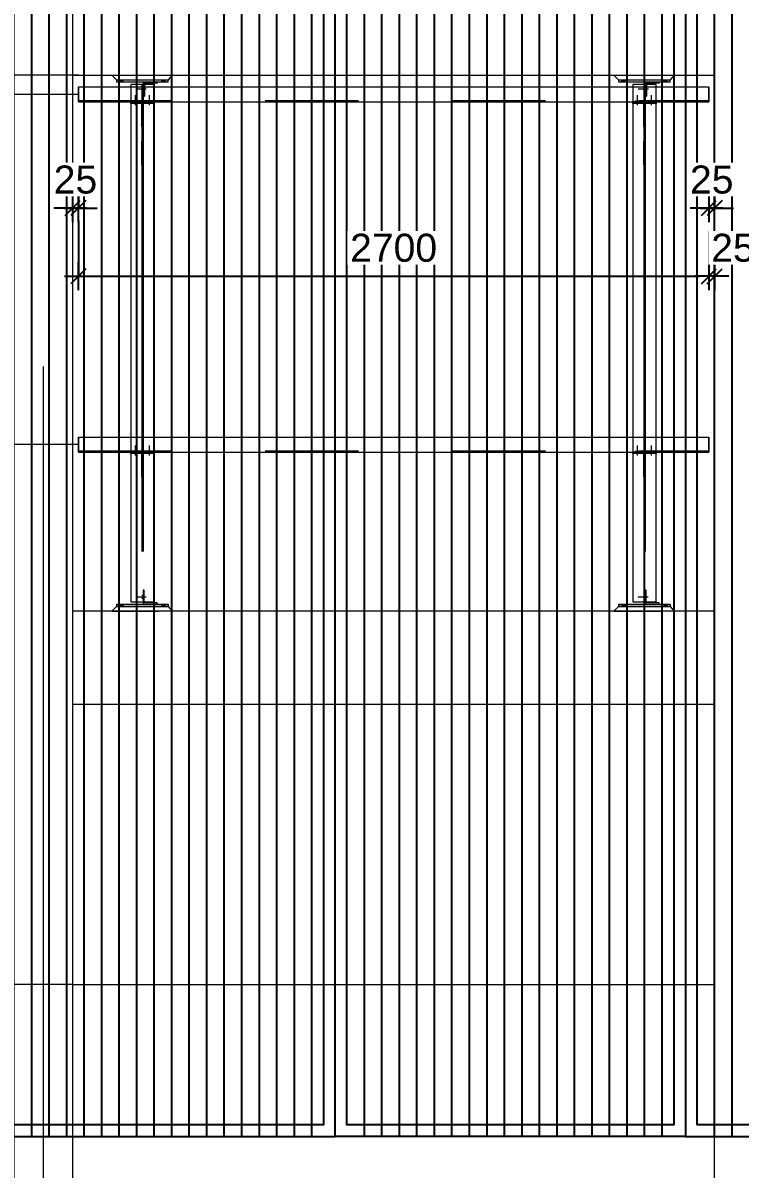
# Model space of a CAD drawing. Header units: millimetres. Extents: x 652937 to 1670132, y 1473552 to 2851037.
# Drawn here: x 663583.032 to 663586.103, y 1524558.998 to 1524563.907 of the extents above; entities that cross this region are included whole.
import ezdxf

# ---------------------------------------------------------------- set-up
doc = ezdxf.new("R2010")
doc.units = ezdxf.units.MM
for name, pattern in [('Grid Line', [22.225, 12.7, -3.175, 3.175, -3.175]), ('HIDDEN', [0.375, 0.25, -0.125]), ('XKITLINE00', [0]), ('XKITLINE02', [4, 2, -2])]:
    doc.linetypes.add(name, pattern=pattern)
doc.layers.get('Defpoints').update_dxf_attribs({"color": 255})
doc.layers.add('000 - 0_HIDE_OBJ_FRAMING_DEF_SUB', color=1, linetype='Continuous', plot=False)
for name, color, linetype, lineweight in [('A-230-M_FLOOR', 2, 'Continuous', 25), ('Bolt', 7, 'Continuous', 0), ('Part', 2, 'Continuous', 0), ('Z-030-M_GRID', 1, 'Continuous', 9)]:
    doc.layers.add(name, color=color, linetype=linetype, lineweight=lineweight)
doc.layers.add('S-DIM', color=7, linetype='Continuous')
doc.styles.add('Arial', font='arial.ttf')
doc.dimstyles.new('Dim 40 - End', dxfattribs={"dimscale": 0.04, "dimtxt": 3, "dimasz": 1, "dimexe": 0, "dimexo": 2.5, "dimgap": 1.5, "dimtad": 1, "dimdec": 0, "dimlfac": 1000, "dimzin": 1, "dimdsep": 46, "dimtxsty": 'Arial', "dimblk": 'END', "dimcen": 0.09, "dimclrd": 1, "dimclre": 49, "dimclrt": 3, "dimadec": 0, "dimazin": 0, "dimtfac": 1, "dimtdec": 0, "dimtix": 1, "dimtofl": 0, "dimtmove": 2, "dimatfit": 3, "dimfxl": 1, "dimtfill": 1, "dimtfillclr": 256, "dimtolj": 1, "dimtzin": 0, "dimarcsym": 0})

# ---------------------------------------------------------------- blocks, each defined once
blk = doc.blocks.new('GM_Louver Grill Vertical Z1 - Z Profile-V141-ENT 3 ELE-4 Sheet')
at = {"layer": '000 - 0_HIDE_OBJ_FRAMING_DEF_SUB'}
blk.add_line((187463.5, 105550), (187463.5, 114870), dxfattribs=at)
blk = doc.blocks.new('E4')
at = {"layer": '000 - 0_HIDE_OBJ_FRAMING_DEF_SUB'}
for points in [[(-1566166.2, 114870), (-1567666.2, 114870), (-1567666.2, 105550), (-1566166.2, 105550)], [(-1566166.2, 114870), (-1564666.2, 114870), (-1564666.2, 105550), (-1566166.2, 105550)], [(-1563166.2, 114870), (-1564666.2, 114870), (-1564666.2, 105550), (-1563166.2, 105550)], [(-1567616.2, 114820), (-1566216.2, 114820), (-1566216.2, 105600), (-1567616.2, 105600)], [(-1566116.2, 114820), (-1564716.2, 114820), (-1564716.2, 105600), (-1566116.2, 105600)], [(-1564616.2, 114820), (-1563216.2, 114820), (-1563216.2, 105600), (-1564616.2, 105600)]]:
    blk.add_lwpolyline(points, close=True, dxfattribs=at)
at = {"layer": '000 - 0_HIDE_OBJ_FRAMING_DEF_SUB', "color": 8}
for p in [(-1754929.7, 0), (-1754854.7, 0), (-1754779.7, 0), (-1754704.7, 0), (-1754629.7, 0), (-1754554.7, 0), (-1754479.7, 0), (-1754404.7, 0), (-1754329.7, 0), (-1754254.7, 0), (-1754179.7, 0), (-1754104.7, 0), (-1754029.7, 0), (-1753954.7, 0), (-1753879.7, 0), (-1753804.7, 0), (-1753729.7, 0), (-1753504.7, 0), (-1753429.7, 0), (-1753354.7, 0), (-1753279.7, 0), (-1753204.7, 0), (-1753129.7, 0), (-1753054.7, 0), (-1752979.7, 0), (-1752904.7, 0), (-1752829.7, 0), (-1752754.7, 0), (-1752679.7, 0), (-1752604.7, 0), (-1752529.7, 0), (-1752454.7, 0), (-1752379.7, 0), (-1752304.7, 0), (-1752229.7, 0), (-1752004.7, 0), (-1751929.7, 0)]:
    blk.add_blockref('GM_Louver Grill Vertical Z1 - Z Profile-V141-ENT 3 ELE-4 Sheet', p, dxfattribs=at)
blk = doc.blocks.new('*A3459102')
at = {"layer": 'Part', "linetype": 'XKITLINE00', "lineweight": 0}
for p, q in [((616.947211, 135.830227), (616.947209, 135.830227)), ((616.947209, 135.830227), (619.147209, 135.830227)), ((616.947209, 135.730227), (616.947209, 135.830227)), ((616.947211, 135.730227), (616.947209, 135.730227)), ((616.947209, 135.730227), (619.147209, 135.730227)), ((619.147211, 135.830227), (619.147209, 135.830227)), ((619.147209, 135.730227), (619.147209, 135.830227)), ((619.147211, 135.730227), (619.147209, 135.730227))]:
    blk.add_line(p, q, dxfattribs=at)
at = {"layer": 'Part', "linetype": 'XKITLINE02', "lineweight": 0}
for p, q in [((616.947211, 135.830227), (616.947211, 135.730227)), ((619.147209, 135.830227), (619.147211, 135.830227)), ((619.147209, 135.730227), (619.147211, 135.730227)), ((619.147211, 135.830227), (619.147211, 135.730227))]:
    blk.add_line(p, q, dxfattribs=at)
blk = doc.blocks.new('*A3460103')
at = {"layer": 'Part', "linetype": 'XKITLINE02', "lineweight": 0}
for p, q in [((618.12721, 136.430227), (618.077209, 136.430227)), ((618.077209, 136.430227), (618.077209, 135.930227)), ((618.127209, 135.930227), (618.127209, 136.430227)), ((618.077209, 135.830227), (618.67721, 135.830227)), ((618.67721, 135.830227), (618.67721, 135.880227))]:
    blk.add_line(p, q, dxfattribs=at)
at = {"layer": 'Part', "linetype": 'XKITLINE00', "lineweight": 0}
for p, q in [((618.077209, 135.930227), (618.077209, 135.830227)), ((618.127209, 135.930227), (618.127209, 135.880227)), ((618.677209, 135.880227), (618.127209, 135.880227)), ((618.677209, 135.830227), (618.677209, 135.880227))]:
    blk.add_line(p, q, dxfattribs=at)
blk = doc.blocks.new('*A3461104')
at = {"layer": 'Part', "linetype": 'XKITLINE00', "lineweight": 0}
for p, q in [((616.747209, 135.530227), (616.947209, 135.730227)), ((616.947209, 135.730227), (616.947211, 135.730227)), ((619.177211, 135.730227), (616.947209, 135.730227)), ((619.347209, 135.530227), (619.177209, 135.730227))]:
    blk.add_line(p, q, dxfattribs=at)
at = {"layer": 'Part', "linetype": 'XKITLINE02', "lineweight": 0}
for p, q in [((616.747209, 135.530227), (619.347211, 135.530227)), ((616.747211, 135.530227), (616.947211, 135.730227)), ((619.347211, 135.530227), (619.177211, 135.730227))]:
    blk.add_line(p, q, dxfattribs=at)
blk = doc.blocks.new('*A3462105')
at = {"layer": 'Bolt', "linetype": 'XKITLINE02', "lineweight": 0}
for p, q in [((618.20641, 136.130227), (617.77721, 136.130227)), ((618.07721, 136.200227), (618.01721, 136.200227)), ((618.07721, 136.060227), (618.01721, 136.060227)), ((618.12721, 136.300227), (618.07721, 136.300227)), ((618.12721, 135.960227), (618.07721, 135.960227))]:
    blk.add_line(p, q, dxfattribs=at)
blk = doc.blocks.new('*A3463106')
at = {"layer": 'Bolt'}
for points in [[(617.217, 135.83), (617.217, 135.73), (617.077, 135.73), (617.077, 135.83)], [(619.017, 135.83), (619.017, 135.73), (618.877, 135.73), (618.877, 135.83)]]:
    blk.add_hatch(color=256, dxfattribs=at).paths.add_polyline_path(points, flags=17)
at = {"layer": 'Bolt', "linetype": 'XKITLINE00', "lineweight": 0}
for p, q in [((617.077, 135.83), (617.077, 135.73)), ((617.147, 135.83), (617.147, 135.73)), ((617.217, 135.83), (617.217, 135.73)), ((618.877, 135.83), (618.877, 135.73)), ((618.947, 135.83), (618.947, 135.73)), ((619.017, 135.83), (619.017, 135.73))]:
    blk.add_line(p, q, dxfattribs=at)
blk = doc.blocks.new('*A3534110')
at = {"layer": 'Part', "linetype": 'XKITLINE00', "lineweight": 0}
for p, q in [((616.947209, 162.330227), (616.947209, 162.430227)), ((616.947209, 162.430227), (619.147209, 162.430227)), ((619.147209, 162.330227), (616.947209, 162.330227)), ((619.147209, 162.330227), (619.147209, 162.430227)), ((619.147209, 162.430227), (619.147211, 162.430227)), ((619.147211, 162.330227), (619.147209, 162.330227))]:
    blk.add_line(p, q, dxfattribs=at)
at = {"layer": 'Part', "linetype": 'XKITLINE02', "lineweight": 0}
for p, q in [((616.947211, 162.330227), (616.947211, 162.430227)), ((619.147209, 162.430227), (619.147211, 162.430227)), ((619.147209, 162.330227), (619.147211, 162.330227)), ((619.147211, 162.330227), (619.147211, 162.430227))]:
    blk.add_line(p, q, dxfattribs=at)
blk = doc.blocks.new('*A3535111')
at = {"layer": 'Part', "linetype": 'XKITLINE00', "lineweight": 0}
for p, q in [((618.077209, 162.330227), (618.077209, 162.230227)), ((618.677209, 162.280227), (618.127209, 162.280227)), ((618.127209, 162.280227), (618.127209, 162.230227)), ((618.677209, 162.280227), (618.677209, 162.330227))]:
    blk.add_line(p, q, dxfattribs=at)
at = {"layer": 'Part', "linetype": 'XKITLINE02', "lineweight": 0}
for p, q in [((618.077209, 162.330227), (618.67721, 162.330227)), ((618.07721, 161.730227), (618.077209, 162.230227)), ((618.127209, 162.230227), (618.12721, 161.730227)), ((618.67721, 162.330227), (618.67721, 162.280227)), ((618.077209, 161.730227), (618.12721, 161.730227))]:
    blk.add_line(p, q, dxfattribs=at)
blk = doc.blocks.new('*A3536112')
at = {"layer": 'Part', "linetype": 'XKITLINE00', "lineweight": 0}
for p, q in [((616.747209, 162.630227), (616.947209, 162.430227)), ((619.177209, 162.430227), (619.347209, 162.630227)), ((616.947209, 162.430227), (619.177211, 162.430227))]:
    blk.add_line(p, q, dxfattribs=at)
at = {"layer": 'Part', "linetype": 'XKITLINE02', "lineweight": 0}
for p, q in [((616.747209, 162.630227), (619.347211, 162.630227)), ((616.947211, 162.430227), (616.747211, 162.630227)), ((619.177211, 162.430227), (619.347211, 162.630227))]:
    blk.add_line(p, q, dxfattribs=at)
blk = doc.blocks.new('*A3537113')
at = {"layer": 'Bolt', "linetype": 'XKITLINE02', "lineweight": 0}
for p, q in [((618.20641, 162.030227), (617.77721, 162.030227)), ((618.07721, 162.100227), (618.01721, 162.100227)), ((618.12721, 162.200227), (618.07721, 162.200227)), ((618.07721, 161.960227), (618.01721, 161.960227)), ((618.12721, 161.860227), (618.07721, 161.860227))]:
    blk.add_line(p, q, dxfattribs=at)
blk = doc.blocks.new('*A3538114')
at = {"layer": 'Bolt'}
for points in [[(617.217, 162.43), (617.217, 162.33), (617.077, 162.33), (617.077, 162.43)], [(619.017, 162.43), (619.017, 162.33), (618.877, 162.33), (618.877, 162.43)]]:
    blk.add_hatch(color=256, dxfattribs=at).paths.add_polyline_path(points, flags=17)
at = {"layer": 'Bolt', "linetype": 'XKITLINE00', "lineweight": 0}
for p, q in [((617.077, 162.33), (617.077, 162.43)), ((617.147, 162.33), (617.147, 162.43)), ((617.217, 162.33), (617.217, 162.43)), ((618.877, 162.33), (618.877, 162.43)), ((618.947, 162.33), (618.947, 162.43)), ((619.017, 162.33), (619.017, 162.43))]:
    blk.add_line(p, q, dxfattribs=at)
blk = doc.blocks.new('*A3522107')
at = {"layer": 'Part', "linetype": 'XKITLINE00', "lineweight": 0}
for p, q in [((618.017208, 147.820227), (618.077208, 147.820227)), ((618.017208, 147.520227), (618.017208, 147.820227)), ((618.077209, 147.820227), (618.077208, 147.820227)), ((618.077208, 147.820227), (618.077208, 147.520227)), ((618.077208, 147.520227), (618.017208, 147.520227)), ((618.017209, 146.820227), (618.017208, 147.520227)), ((618.077208, 147.520227), (618.077209, 146.820227)), ((618.077209, 146.820227), (618.017209, 146.820227))]:
    blk.add_line(p, q, dxfattribs=at)
at = {"layer": 'Part', "linetype": 'XKITLINE02', "lineweight": 0}
for p, q in [((618.017209, 146.820227), (618.017209, 147.820227)), ((618.077208, 147.820227), (618.077209, 147.820227)), ((618.077209, 146.820227), (618.077209, 147.820227))]:
    blk.add_line(p, q, dxfattribs=at)
blk = doc.blocks.new('END')
at = {"color": 1}
for p, q in [((0, 1.5), (0, -1.5)), ((1.5, 0), (-1.5, 0))]:
    blk.add_line(p, q, dxfattribs=at)
at = {"color": 3}
blk.add_line((-0.8, -0.8), (0.8, 0.8), dxfattribs=at)
blk = doc.blocks.new('*D181')
at = {"layer": 'Defpoints', "color": 0, "transparency": 16777216}
for p in [(663583.2442, 1524563.4056), (663583.2692, 1524563.4056), (663583.2442, 1524563.114)]:
    blk.add_point(p, dxfattribs=at)
at = {"layer": 'S-DIM', "color": 49, "lineweight": -2, "transparency": 16777216}
for p, q in [((663583.2442, 1524563.3056), (663583.2442, 1524563.114)), ((663583.2692, 1524563.3056), (663583.2692, 1524563.114))]:
    blk.add_line(p, q, dxfattribs=at)
at = {"layer": 'S-DIM', "color": 1, "lineweight": -2, "transparency": 16777216}
for p, q in [((663583.2042, 1524563.114), (663583.1642, 1524563.114)), ((663583.3092, 1524563.114), (663583.3492, 1524563.114))]:
    blk.add_line(p, q, dxfattribs=at)
at = {"layer": 'S-DIM', "color": 1, "lineweight": -2, "transparency": 16777216, "xscale": 0.04, "yscale": 0.04, "zscale": 0.04}
blk.add_blockref('END', (663583.2442, 1524563.114), dxfattribs=at)
at = {"layer": 'S-DIM', "color": 1, "lineweight": -2, "transparency": 16777216, "xscale": 0.04, "yscale": 0.04, "zscale": 0.04, "rotation": 180}
blk.add_blockref('END', (663583.2692, 1524563.114), dxfattribs=at)
at = {"layer": 'S-DIM', "color": 3, "transparency": 16777216, "insert": (663583.2567, 1524563.2352), "char_height": 0.12, "attachment_point": 5, "style": 'Arial', "bg_fill": 3, "box_fill_scale": 1.1, "bg_fill_color": 256, "bg_fill_true_color": 13158600, "bg_fill_transparency": 0}
blk.add_mtext('\\A1;25', dxfattribs=at)
blk = doc.blocks.new('*D182')
at = {"layer": 'Defpoints', "color": 0, "transparency": 16777216}
for p in [(663583.2692, 1524563.1589), (663585.9692, 1524563.1135), (663585.9692, 1524562.8219)]:
    blk.add_point(p, dxfattribs=at)
at = {"layer": 'S-DIM', "color": 49, "lineweight": -2, "transparency": 16777216}
for p, q in [((663583.2692, 1524563.0589), (663583.2692, 1524562.8219)), ((663585.9692, 1524563.0135), (663585.9692, 1524562.8219))]:
    blk.add_line(p, q, dxfattribs=at)
at = {"layer": 'S-DIM', "color": 1, "lineweight": -2, "transparency": 16777216}
blk.add_line((663583.3092, 1524562.8219), (663585.9292, 1524562.8219), dxfattribs=at)
at = {"layer": 'S-DIM', "color": 1, "lineweight": -2, "transparency": 16777216, "xscale": 0.04, "yscale": 0.04, "zscale": 0.04, "rotation": 180}
blk.add_blockref('END', (663583.2692, 1524562.8219), dxfattribs=at)
at = {"layer": 'S-DIM', "color": 1, "lineweight": -2, "transparency": 16777216, "xscale": 0.04, "yscale": 0.04, "zscale": 0.04}
blk.add_blockref('END', (663585.9692, 1524562.8219), dxfattribs=at)
at = {"layer": 'S-DIM', "color": 3, "transparency": 16777216, "insert": (663584.6192, 1524562.9431), "char_height": 0.12, "attachment_point": 5, "style": 'Arial', "bg_fill": 3, "box_fill_scale": 1.1, "bg_fill_color": 256, "bg_fill_true_color": 13158600, "bg_fill_transparency": 0}
blk.add_mtext('\\A1;2700', dxfattribs=at)
blk = doc.blocks.new('*D183')
at = {"layer": 'Defpoints', "color": 0, "transparency": 16777216}
for p in [(663585.9692, 1524563.4056), (663585.9942, 1524563.386), (663585.9942, 1524563.114)]:
    blk.add_point(p, dxfattribs=at)
at = {"layer": 'S-DIM', "color": 49, "lineweight": -2, "transparency": 16777216}
for p, q in [((663585.9692, 1524563.3056), (663585.9692, 1524563.114)), ((663585.9942, 1524563.286), (663585.9942, 1524563.114))]:
    blk.add_line(p, q, dxfattribs=at)
at = {"layer": 'S-DIM', "color": 1, "lineweight": -2, "transparency": 16777216}
for p, q in [((663585.9292, 1524563.114), (663585.8892, 1524563.114)), ((663586.0342, 1524563.114), (663586.0742, 1524563.114))]:
    blk.add_line(p, q, dxfattribs=at)
at = {"layer": 'S-DIM', "color": 1, "lineweight": -2, "transparency": 16777216, "xscale": 0.04, "yscale": 0.04, "zscale": 0.04}
blk.add_blockref('END', (663585.9692, 1524563.114), dxfattribs=at)
at = {"layer": 'S-DIM', "color": 1, "lineweight": -2, "transparency": 16777216, "xscale": 0.04, "yscale": 0.04, "zscale": 0.04, "rotation": 180}
blk.add_blockref('END', (663585.9942, 1524563.114), dxfattribs=at)
at = {"layer": 'S-DIM', "color": 3, "transparency": 16777216, "insert": (663585.9817, 1524563.2352), "char_height": 0.12, "attachment_point": 5, "style": 'Arial', "bg_fill": 3, "box_fill_scale": 1.1, "bg_fill_color": 256, "bg_fill_true_color": 13158600, "bg_fill_transparency": 0}
blk.add_mtext('\\A1;25', dxfattribs=at)
blk = doc.blocks.new('*D184')
at = {"layer": 'Defpoints', "color": 0, "transparency": 16777216}
for p in [(663585.9942, 1524563.0939), (663586.2442, 1524563.0959), (663586.2442, 1524562.8219)]:
    blk.add_point(p, dxfattribs=at)
at = {"layer": 'S-DIM', "color": 49, "lineweight": -2, "transparency": 16777216}
for p, q in [((663585.9942, 1524562.9939), (663585.9942, 1524562.8219)), ((663586.2442, 1524562.9959), (663586.2442, 1524562.8219))]:
    blk.add_line(p, q, dxfattribs=at)
at = {"layer": 'S-DIM', "color": 1, "lineweight": -2, "transparency": 16777216}
for p, q in [((663585.9542, 1524562.8219), (663585.9142, 1524562.8219)), ((663586.2842, 1524562.8219), (663586.3242, 1524562.8219))]:
    blk.add_line(p, q, dxfattribs=at)
at = {"layer": 'S-DIM', "color": 1, "lineweight": -2, "transparency": 16777216, "xscale": 0.04, "yscale": 0.04, "zscale": 0.04}
blk.add_blockref('END', (663585.9942, 1524562.8219), dxfattribs=at)
at = {"layer": 'S-DIM', "color": 1, "lineweight": -2, "transparency": 16777216, "xscale": 0.04, "yscale": 0.04, "zscale": 0.04, "rotation": 180}
blk.add_blockref('END', (663586.2442, 1524562.8219), dxfattribs=at)
at = {"layer": 'S-DIM', "color": 3, "transparency": 16777216, "insert": (663586.1192, 1524562.9431), "char_height": 0.12, "attachment_point": 5, "style": 'Arial', "bg_fill": 3, "box_fill_scale": 1.1, "bg_fill_color": 256, "bg_fill_true_color": 13158600, "bg_fill_transparency": 0}
blk.add_mtext('\\A1;250', dxfattribs=at)
blk = doc.blocks.new('*A45415065')
at = {"layer": 'Bolt'}
for points in [[(-5.988, -86.765), (-5.988, -86.795), (-6.058, -86.795), (-6.058, -86.765)], [(-5.988, -86.795), (-5.988, -86.825), (-6.058, -86.825), (-6.058, -86.795)], [(-5.688, -86.765), (-5.688, -86.795), (-5.758, -86.795), (-5.758, -86.765)], [(-5.688, -86.795), (-5.688, -86.825), (-5.758, -86.825), (-5.758, -86.795)]]:
    blk.add_hatch(color=256, dxfattribs=at).paths.add_polyline_path(points, flags=17)
at = {"layer": 'Bolt', "linetype": 'XKITLINE00', "lineweight": 0}
for p, q in [((-6.058, -86.795), (-6.058, -86.765)), ((-6.058, -86.825), (-6.058, -86.795)), ((-6.023, -86.865), (-6.023, -86.65)), ((-5.988, -86.795), (-5.988, -86.765)), ((-5.988, -86.825), (-5.988, -86.795)), ((-5.758, -86.795), (-5.758, -86.765)), ((-5.758, -86.825), (-5.758, -86.795)), ((-5.723, -86.865), (-5.723, -86.65)), ((-5.688, -86.795), (-5.688, -86.765)), ((-5.688, -86.825), (-5.688, -86.795))]:
    blk.add_line(p, q, dxfattribs=at)
blk = doc.blocks.new('*A45565080')
at = {"layer": 'Part', "linetype": 'XKITLINE00', "lineweight": 0}
for p, q in [((-6.123112, -86.825099), (-6.123112, -86.795099)), ((-5.622991, -86.825099), (-6.123112, -86.825099)), ((-5.623112, -86.825099), (-5.623112, -86.795099)), ((-5.622991, -86.825099), (-5.623112, -86.825099)), ((-5.622991, -86.795099), (-5.622991, -86.825099))]:
    blk.add_line(p, q, dxfattribs=at)
at = {"layer": 'Part', "linetype": 'XKITLINE02', "lineweight": 0}
for p, q in [((-5.622991, -86.795099), (-6.123112, -86.795099)), ((-6.122991, -86.825099), (-6.122991, -86.795099)), ((-5.623112, -86.795099), (-5.622991, -86.795099))]:
    blk.add_line(p, q, dxfattribs=at)
blk = doc.blocks.new('*A45575081')
at = {"layer": 'Part', "linetype": 'XKITLINE00', "lineweight": 0}
for p, q in [((-5.888112, -86.975099), (-5.888112, -86.825099)), ((-5.888112, -86.825099), (-5.858112, -86.825099)), ((-5.858112, -86.975099), (-5.858112, -86.825099)), ((-5.857991, -87.325099), (-5.857991, -86.825099)), ((-5.888022, -87.325099), (-5.888112, -86.975099)), ((-5.888112, -86.975099), (-5.858112, -86.975099)), ((-5.858112, -86.975099), (-5.858022, -87.325099)), ((-5.887991, -87.325099), (-5.888022, -87.325099)), ((-5.888022, -87.325099), (-5.857991, -87.325099))]:
    blk.add_line(p, q, dxfattribs=at)
at = {"layer": 'Part', "linetype": 'XKITLINE02', "lineweight": 0}
for p, q in [((-5.888112, -86.825099), (-5.887991, -86.825099)), ((-5.887991, -86.825099), (-5.887991, -87.325099)), ((-5.858112, -86.825099), (-5.857991, -86.825099)), ((-5.857991, -86.825099), (-5.858112, -86.825099))]:
    blk.add_line(p, q, dxfattribs=at)
blk = doc.blocks.new('*A45825106')
at = {"layer": 'Part', "linetype": 'XKITLINE00', "lineweight": 0}
for p, q in [((-7.502966, -93.970099), (5.997055, -93.970099)), ((-7.502966, -93.970099), (-7.502966, -94.295099)), ((5.997061, -93.970099), (5.997055, -93.970099)), ((5.997055, -93.970099), (5.997055, -94.295099)), ((5.997145, -93.970099), (5.997139, -93.970099)), ((5.997139, -93.970099), (5.997139, -94.265099)), ((-7.502966, -94.295099), (5.997055, -94.295099)), ((5.997145, -94.265099), (5.997145, -94.295099))]:
    blk.add_line(p, q, dxfattribs=at)
at = {"layer": 'Part', "linetype": 'XKITLINE02', "lineweight": 0}
for p, q in [((-7.50296, -94.265099), (-7.50296, -93.970099)), ((-7.502881, -94.265099), (-7.502881, -93.970099)), ((-7.502876, -94.295099), (-7.502876, -93.970099)), ((5.997055, -93.970099), (5.997145, -93.970099)), ((5.997061, -94.265099), (5.997061, -93.970099)), ((5.997145, -93.970099), (5.997145, -94.265099)), ((-7.50296, -94.265099), (5.997139, -94.265099)), ((5.997055, -94.295099), (5.997145, -94.295099)), ((5.997055, -94.295099), (5.997145, -94.295099)), ((5.997139, -94.265099), (5.997061, -94.265099))]:
    blk.add_line(p, q, dxfattribs=at)
blk = doc.blocks.new('*A45845108')
at = {"layer": 'Bolt'}
for points in [[(4.262, -94.265), (4.262, -94.295), (4.192, -94.295), (4.192, -94.265)], [(4.262, -94.295), (4.262, -94.325), (4.192, -94.325), (4.192, -94.295)], [(4.562, -94.265), (4.562, -94.295), (4.492, -94.295), (4.492, -94.265)], [(4.562, -94.295), (4.562, -94.325), (4.492, -94.325), (4.492, -94.295)]]:
    blk.add_hatch(color=256, dxfattribs=at).paths.add_polyline_path(points, flags=17)
at = {"layer": 'Bolt', "linetype": 'XKITLINE00', "lineweight": 0}
for p, q in [((4.227, -94.365), (4.227, -94.15)), ((4.527, -94.365), (4.527, -94.15)), ((4.192, -94.295), (4.192, -94.265)), ((4.192, -94.325), (4.192, -94.295)), ((4.262, -94.295), (4.262, -94.265)), ((4.262, -94.325), (4.262, -94.295)), ((4.492, -94.295), (4.492, -94.265)), ((4.492, -94.325), (4.492, -94.295)), ((4.562, -94.295), (4.562, -94.265)), ((4.562, -94.325), (4.562, -94.295))]:
    blk.add_line(p, q, dxfattribs=at)
blk = doc.blocks.new('*A45855109')
at = {"layer": 'Part', "linetype": 'XKITLINE00', "lineweight": 0}
for p, q in [((4.126876, -94.325099), (4.126876, -94.295099)), ((4.626996, -94.325099), (4.126876, -94.325099)), ((4.626876, -94.325099), (4.626876, -94.295099)), ((4.626996, -94.325099), (4.626876, -94.325099)), ((4.626996, -94.295099), (4.626996, -94.325099))]:
    blk.add_line(p, q, dxfattribs=at)
at = {"layer": 'Part', "linetype": 'XKITLINE02', "lineweight": 0}
for p, q in [((4.626996, -94.295099), (4.126876, -94.295099)), ((4.126996, -94.325099), (4.126996, -94.295099)), ((4.626876, -94.295099), (4.626996, -94.295099))]:
    blk.add_line(p, q, dxfattribs=at)
blk = doc.blocks.new('*A45865110')
at = {"layer": 'Part', "linetype": 'XKITLINE00', "lineweight": 0}
for p, q in [((4.361876, -94.475099), (4.361876, -94.325099)), ((4.361876, -94.325099), (4.391876, -94.325099)), ((4.361966, -94.825099), (4.361876, -94.475099)), ((4.361876, -94.475099), (4.391876, -94.475099)), ((4.391876, -94.475099), (4.391876, -94.325099)), ((4.391876, -94.475099), (4.391966, -94.825099)), ((4.391996, -94.825099), (4.391996, -94.325099)), ((4.361996, -94.825099), (4.361966, -94.825099)), ((4.361966, -94.825099), (4.391996, -94.825099))]:
    blk.add_line(p, q, dxfattribs=at)
at = {"layer": 'Part', "linetype": 'XKITLINE02', "lineweight": 0}
for p, q in [((4.361876, -94.325099), (4.361996, -94.325099)), ((4.361996, -94.325099), (4.361996, -94.825099)), ((4.391876, -94.325099), (4.391996, -94.325099)), ((4.391996, -94.325099), (4.391876, -94.325099))]:
    blk.add_line(p, q, dxfattribs=at)
blk = doc.blocks.new('*A45915115')
at = {"layer": 'Bolt'}
for points in [[(-5.988, -94.265), (-5.988, -94.295), (-6.058, -94.295), (-6.058, -94.265)], [(-5.988, -94.295), (-5.988, -94.325), (-6.058, -94.325), (-6.058, -94.295)], [(-5.688, -94.265), (-5.688, -94.295), (-5.758, -94.295), (-5.758, -94.265)], [(-5.688, -94.295), (-5.688, -94.325), (-5.758, -94.325), (-5.758, -94.295)]]:
    blk.add_hatch(color=256, dxfattribs=at).paths.add_polyline_path(points, flags=17)
at = {"layer": 'Bolt', "linetype": 'XKITLINE00', "lineweight": 0}
for p, q in [((-6.023, -94.365), (-6.023, -94.15)), ((-5.723, -94.365), (-5.723, -94.15)), ((-6.058, -94.295), (-6.058, -94.265)), ((-6.058, -94.325), (-6.058, -94.295)), ((-5.988, -94.295), (-5.988, -94.265)), ((-5.988, -94.325), (-5.988, -94.295)), ((-5.758, -94.295), (-5.758, -94.265)), ((-5.758, -94.325), (-5.758, -94.295)), ((-5.688, -94.295), (-5.688, -94.265)), ((-5.688, -94.325), (-5.688, -94.295))]:
    blk.add_line(p, q, dxfattribs=at)
blk = doc.blocks.new('*A46005124')
at = {"layer": 'Part', "linetype": 'XKITLINE00', "lineweight": 0}
for p, q in [((-6.123112, -94.325099), (-6.123112, -94.295099)), ((-5.622991, -94.325099), (-6.123112, -94.325099)), ((-5.623112, -94.325099), (-5.623112, -94.295099)), ((-5.622991, -94.325099), (-5.623112, -94.325099)), ((-5.622991, -94.295099), (-5.622991, -94.325099))]:
    blk.add_line(p, q, dxfattribs=at)
at = {"layer": 'Part', "linetype": 'XKITLINE02', "lineweight": 0}
for p, q in [((-5.622991, -94.295099), (-6.123112, -94.295099)), ((-6.122991, -94.325099), (-6.122991, -94.295099)), ((-5.623112, -94.295099), (-5.622991, -94.295099))]:
    blk.add_line(p, q, dxfattribs=at)
blk = doc.blocks.new('*A46015125')
at = {"layer": 'Part', "linetype": 'XKITLINE00', "lineweight": 0}
for p, q in [((-5.888112, -94.475099), (-5.888112, -94.325099)), ((-5.888112, -94.325099), (-5.858112, -94.325099)), ((-5.888022, -94.825099), (-5.888112, -94.475099)), ((-5.888112, -94.475099), (-5.858112, -94.475099)), ((-5.858112, -94.475099), (-5.858112, -94.325099)), ((-5.858112, -94.475099), (-5.858022, -94.825099)), ((-5.857991, -94.825099), (-5.857991, -94.325099)), ((-5.887991, -94.825099), (-5.888022, -94.825099)), ((-5.888022, -94.825099), (-5.857991, -94.825099))]:
    blk.add_line(p, q, dxfattribs=at)
at = {"layer": 'Part', "linetype": 'XKITLINE02', "lineweight": 0}
for p, q in [((-5.888112, -94.325099), (-5.887991, -94.325099)), ((-5.887991, -94.325099), (-5.887991, -94.825099)), ((-5.858112, -94.325099), (-5.857991, -94.325099)), ((-5.857991, -94.325099), (-5.858112, -94.325099))]:
    blk.add_line(p, q, dxfattribs=at)
blk = doc.blocks.new('*A46155139')
at = {"layer": 'Part', "linetype": 'XKITLINE00', "lineweight": 0}
for p, q in [((-7.502966, -86.470099), (5.997055, -86.470099)), ((-7.502966, -86.470099), (-7.502966, -86.795099)), ((5.997061, -86.470099), (5.997055, -86.470099)), ((5.997055, -86.470099), (5.997055, -86.795099)), ((5.997145, -86.470099), (5.997139, -86.470099)), ((5.997139, -86.470099), (5.997139, -86.765099)), ((-7.502966, -86.795099), (5.997055, -86.795099)), ((5.997145, -86.765099), (5.997145, -86.795099))]:
    blk.add_line(p, q, dxfattribs=at)
at = {"layer": 'Part', "linetype": 'XKITLINE02', "lineweight": 0}
for p, q in [((-7.50296, -86.765099), (-7.50296, -86.470099)), ((-7.502881, -86.765099), (-7.502881, -86.470099)), ((-7.502876, -86.795099), (-7.502876, -86.470099)), ((5.997055, -86.470099), (5.997145, -86.470099)), ((5.997061, -86.765099), (5.997061, -86.470099)), ((5.997145, -86.470099), (5.997145, -86.765099)), ((-7.50296, -86.765099), (5.997139, -86.765099)), ((5.997055, -86.795099), (5.997145, -86.795099)), ((5.997055, -86.795099), (5.997145, -86.795099)), ((5.997139, -86.765099), (5.997061, -86.765099))]:
    blk.add_line(p, q, dxfattribs=at)
blk = doc.blocks.new('*A46165140')
at = {"layer": 'Bolt'}
for points in [[(4.262, -86.765), (4.262, -86.795), (4.192, -86.795), (4.192, -86.765)], [(4.262, -86.795), (4.262, -86.825), (4.192, -86.825), (4.192, -86.795)], [(4.562, -86.765), (4.562, -86.795), (4.492, -86.795), (4.492, -86.765)], [(4.562, -86.795), (4.562, -86.825), (4.492, -86.825), (4.492, -86.795)]]:
    blk.add_hatch(color=256, dxfattribs=at).paths.add_polyline_path(points, flags=17)
at = {"layer": 'Bolt', "linetype": 'XKITLINE00', "lineweight": 0}
for p, q in [((4.192, -86.795), (4.192, -86.765)), ((4.192, -86.825), (4.192, -86.795)), ((4.227, -86.865), (4.227, -86.65)), ((4.262, -86.795), (4.262, -86.765)), ((4.262, -86.825), (4.262, -86.795)), ((4.492, -86.795), (4.492, -86.765)), ((4.492, -86.825), (4.492, -86.795)), ((4.527, -86.865), (4.527, -86.65)), ((4.562, -86.795), (4.562, -86.765)), ((4.562, -86.825), (4.562, -86.795))]:
    blk.add_line(p, q, dxfattribs=at)
blk = doc.blocks.new('*A46185142')
at = {"layer": 'Part', "linetype": 'XKITLINE00', "lineweight": 0}
for p, q in [((4.126876, -86.825099), (4.126876, -86.795099)), ((4.626996, -86.825099), (4.126876, -86.825099)), ((4.626876, -86.825099), (4.626876, -86.795099)), ((4.626996, -86.825099), (4.626876, -86.825099)), ((4.626996, -86.795099), (4.626996, -86.825099))]:
    blk.add_line(p, q, dxfattribs=at)
at = {"layer": 'Part', "linetype": 'XKITLINE02', "lineweight": 0}
for p, q in [((4.626996, -86.795099), (4.126876, -86.795099)), ((4.126996, -86.825099), (4.126996, -86.795099)), ((4.626876, -86.795099), (4.626996, -86.795099))]:
    blk.add_line(p, q, dxfattribs=at)
blk = doc.blocks.new('*A46195143')
at = {"layer": 'Part', "linetype": 'XKITLINE00', "lineweight": 0}
for p, q in [((4.361876, -86.975099), (4.361876, -86.825099)), ((4.361876, -86.825099), (4.391876, -86.825099)), ((4.391876, -86.975099), (4.391876, -86.825099)), ((4.391996, -87.325099), (4.391996, -86.825099)), ((4.361966, -87.325099), (4.361876, -86.975099)), ((4.361876, -86.975099), (4.391876, -86.975099)), ((4.391876, -86.975099), (4.391966, -87.325099)), ((4.361996, -87.325099), (4.361966, -87.325099)), ((4.361966, -87.325099), (4.391996, -87.325099))]:
    blk.add_line(p, q, dxfattribs=at)
at = {"layer": 'Part', "linetype": 'XKITLINE02', "lineweight": 0}
for p, q in [((4.361876, -86.825099), (4.361996, -86.825099)), ((4.361996, -86.825099), (4.361996, -87.325099)), ((4.391876, -86.825099), (4.391996, -86.825099)), ((4.391996, -86.825099), (4.391876, -86.825099))]:
    blk.add_line(p, q, dxfattribs=at)

msp = doc.modelspace()

# ---------------------------------------------------------------- linework, layer by layer
at = {"layer": 'A-230-M_FLOOR', "color": 4, "lineweight": 9}
for points in [[(663582.9942, 1524556.0381), (663582.9942, 1524568.0081), (663583.2442, 1524568.0081), (663583.2442, 1524556.0381)], [(663585.9942, 1524556.0381), (663585.9942, 1524568.0081), (663586.2442, 1524568.0081), (663586.2442, 1524556.0381)]]:
    msp.add_lwpolyline(points, dxfattribs=at)
at = {"layer": 'A-230-M_FLOOR', "lineweight": 9}
for points in [[(663585.9942, 1524561.3881), (663583.2442, 1524561.3881)], [(663585.9942, 1524560.9881), (663583.2442, 1524560.9881)], [(663583.2442, 1524559.7881), (663585.9942, 1524559.7881)]]:
    msp.add_lwpolyline(points, dxfattribs=at)
at = {"layer": 'Part', "linetype": 'XKITLINE00', "lineweight": 0}
msp.add_line((663583.2442, 1524563.6831), (663585.9942, 1524563.6831), dxfattribs=at)
at = {"layer": 'Part', "linetype": 'XKITLINE02', "lineweight": 0}
for p, q in [((663583.5412, 1524563.6431), (663583.5412, 1524561.4281)), ((663583.5412, 1524563.6431), (663583.5412, 1524561.4281)), ((663583.5472, 1524563.6431), (663583.5472, 1524561.4281)), ((663583.5472, 1524563.6431), (663583.5472, 1524561.4281)), ((663583.5942, 1524563.6431), (663583.5942, 1524563.6431)), ((663583.5942, 1524563.6431), (663583.5942, 1524563.6431)), ((663585.6912, 1524563.6431), (663585.6912, 1524561.4281)), ((663585.6912, 1524563.6431), (663585.6912, 1524561.4281)), ((663585.6972, 1524563.6431), (663585.6972, 1524561.4281)), ((663585.6972, 1524563.6431), (663585.6972, 1524561.4281)), ((663585.7442, 1524563.6431), (663585.7442, 1524563.6431)), ((663585.7442, 1524563.6431), (663585.7442, 1524563.6431)), ((663583.5942, 1524561.4281), (663583.5942, 1524561.4281)), ((663583.5942, 1524561.4281), (663583.5942, 1524561.4281)), ((663585.7442, 1524561.4281), (663585.7442, 1524561.4281)), ((663585.7442, 1524561.4281), (663585.7442, 1524561.4281))]:
    msp.add_line(p, q, dxfattribs=at)
at = {"layer": 'Part', "linetype": 'XKITLINE00', "lineweight": 0}
for points in [[(663583.5942, 1524561.4281), (663583.5942, 1524563.6431), (663583.4942, 1524563.6431), (663583.4942, 1524561.4281)], [(663585.7442, 1524561.4281), (663585.7442, 1524563.6431), (663585.6442, 1524563.6431), (663585.6442, 1524561.4281)]]:
    msp.add_lwpolyline(points, close=True, dxfattribs=at)
at = {"layer": 'Z-030-M_GRID', "color": 251, "linetype": 'Grid Line'}
msp.add_line((663583.1192, 1524549.7353), (663583.1192, 1524569.4741), dxfattribs=at)
at = {"layer": 'Z-030-M_GRID', "color": 251, "linetype": 'HIDDEN', "ltscale": 10}
for p, q in [((663583.2692, 1524563.6831), (663582.4246, 1524563.6831)), ((663583.2692, 1524563.6006), (663582.0967, 1524563.6006)), ((663583.2692, 1524562.1006), (663582.0967, 1524562.1006)), ((663583.2442, 1524559.7881), (663582.4457, 1524559.7881))]:
    msp.add_line(p, q, dxfattribs=at)

# ---------------------------------------------------------------- block references
at = {"xscale": 0.001, "yscale": 0.001, "zscale": 0.001}
msp.add_blockref('E4', (665150.5354, 1524453.5881), dxfattribs=at)
at = {"lineweight": 0}
for name, p, xscale, yscale, zscale in [('*A3536112', (663521.738, 1524547.4201), 0.1, 0.1, 0.1), ('*A3534110', (663521.7395, 1524547.4201), 0.1, 0.1, 0.1), ('*A3538114', (663521.7395, 1524547.4201), 0.1, 0.1, 0.1), ('*A3535111', (663521.7395, 1524547.4201), 0.1, 0.1, 0.1), ('*A3536112', (663523.888, 1524547.4201), 0.1, 0.1, 0.1), ('*A3534110', (663523.8895, 1524547.4201), 0.1, 0.1, 0.1), ('*A3538114', (663523.8895, 1524547.4201), 0.1, 0.1, 0.1), ('*A3535111', (663523.8895, 1524547.4201), 0.1, 0.1, 0.1), ('*A46155139', (663584.7698, 1524580.9272), 0.2, 0.2, 0.2), ('*A3537113', (663521.7395, 1524547.4201), 0.1, 0.1, 0.1), ('*A3537113', (663523.8895, 1524547.4201), 0.1, 0.1, 0.1), ('*A45565080', (663584.7188, 1524580.9272), 0.2, 0.2, 0.2), ('*A45415065', (663584.7188, 1524580.9272), 0.2, 0.2, 0.2), ('*A45575081', (663584.7188, 1524580.9272), 0.2, 0.2, 0.2), ('*A46185142', (663584.8188, 1524580.9272), 0.2, 0.2, 0.2), ('*A46165140', (663584.8188, 1524580.9272), 0.2, 0.2, 0.2), ('*A46195143', (663584.8188, 1524580.9272), 0.2, 0.2, 0.2), ('*A3522107', (663521.7395, 1524548.6176), 0.1, 0.1, 0.1), ('*A3522107', (663523.8895, 1524548.6176), 0.1, 0.1, 0.1), ('*A45825106', (663584.7698, 1524580.9272), 0.2, 0.2, 0.2), ('*A45915115', (663584.7188, 1524580.9272), 0.2, 0.2, 0.2), ('*A45845108', (663584.8188, 1524580.9272), 0.2, 0.2, 0.2), ('*A46005124', (663584.7188, 1524580.9272), 0.2, 0.2, 0.2), ('*A46015125', (663584.7188, 1524580.9272), 0.2, 0.2, 0.2), ('*A45855109', (663584.8188, 1524580.9272), 0.2, 0.2, 0.2), ('*A45865110', (663584.8188, 1524580.9272), 0.2, 0.2, 0.2), ('*A3462105', (663521.7388, 1524547.8351), 0.1, 0.1, 0.1), ('*A3460103', (663521.7388, 1524547.8351), 0.1, 0.1, 0.1), ('*A3462105', (663523.8888, 1524547.8351), 0.1, 0.1, 0.1), ('*A3460103', (663523.8888, 1524547.8351), 0.1, 0.1, 0.1), ('*A3461104', (663521.7373, 1524547.8351), 0.1, 0.1, 0.1), ('*A3459102', (663521.7388, 1524547.8351), 0.1, 0.1, 0.1), ('*A3463106', (663521.7388, 1524547.8351), 0.1, 0.1, 0.1), ('*A3461104', (663523.8873, 1524547.8351), 0.1, 0.1, 0.1), ('*A3459102', (663523.8888, 1524547.8351), 0.1, 0.1, 0.1), ('*A3463106', (663523.8888, 1524547.8351), 0.1, 0.1, 0.1)]:
    msp.add_blockref(name, p, dxfattribs=dict(at, xscale=xscale, yscale=yscale, zscale=zscale))

# ---------------------------------------------------------------- next in the draw order: dimensions: what is measured, and where the dimension line sits
at = {"layer": 'S-DIM', "color": 4}
dim = msp.add_linear_dim(base=(663583.2442, 1524563.114), p1=(663583.2692, 1524563.4056), p2=(663583.2442, 1524563.4056), dimstyle='Dim 40 - End', dxfattribs=at)
dim.commit()
dim.dimension.update_dxf_attribs({"geometry": '*D181', "text_midpoint": (663583.2567, 1524563.2352)})

# ---------------------------------------------------------------- next in the draw order: dimensions: what is measured, and where the dimension line sits
dim = msp.add_linear_dim(base=(663585.9692, 1524562.8219), p1=(663583.2692, 1524563.1589), p2=(663585.9692, 1524563.1135), dimstyle='Dim 40 - End', dxfattribs=at)
dim.commit()
dim.dimension.update_dxf_attribs({"geometry": '*D182', "text_midpoint": (663584.6192, 1524562.9431)})

# ---------------------------------------------------------------- next in the draw order: dimensions: what is measured, and where the dimension line sits
dim = msp.add_linear_dim(base=(663585.9942, 1524563.114), p1=(663585.9692, 1524563.4056), p2=(663585.9942, 1524563.386), dimstyle='Dim 40 - End', dxfattribs=at)
dim.commit()
dim.dimension.update_dxf_attribs({"geometry": '*D183', "text_midpoint": (663585.9817, 1524563.2352)})

# ---------------------------------------------------------------- next in the draw order: dimensions: what is measured, and where the dimension line sits
dim = msp.add_linear_dim(base=(663586.2442, 1524562.8219), p1=(663585.9942, 1524563.0939), p2=(663586.2442, 1524563.0959), dimstyle='Dim 40 - End', dxfattribs=at)
dim.commit()
dim.dimension.update_dxf_attribs({"geometry": '*D184', "text_midpoint": (663586.1192, 1524562.9431)})

doc.saveas('drawing.dxf')
